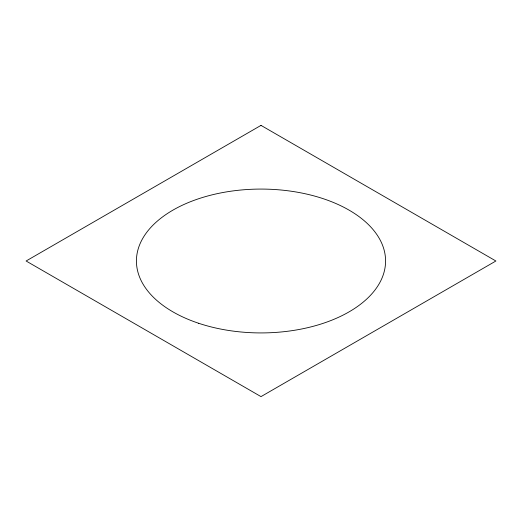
<?xml version="1.0" encoding="UTF-8"?>
<svg xmlns="http://www.w3.org/2000/svg" width="522" height="522" viewBox="0 0 522 522"><rect width="100%" height="100%" fill="white"/><g stroke="black" fill="none" stroke-linecap="round" stroke-linejoin="round"><path stroke-width="0.78" d="M261 125.384L26.1 261L261 396.616L495.9 261L261 125.384M198.712 323.288A124.575 71.925 0 0 0 385.575 261A124.575 71.925 0 0 0 198.712 198.712A124.575 71.925 0 0 0 198.712 323.288"/></g></svg>
